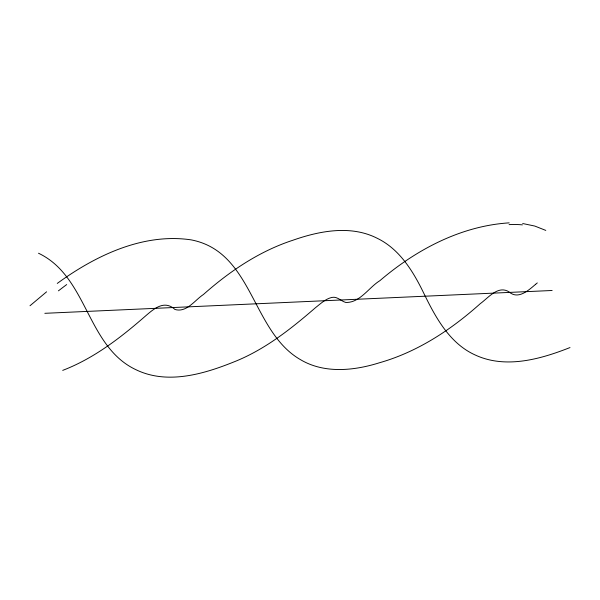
<?xml version="1.0" encoding="UTF-8"?>
<svg xmlns="http://www.w3.org/2000/svg" width="600" height="600" viewBox="0 0 600 600"><rect width="100%" height="100%" fill="white"/><g stroke="black" fill="none" stroke-linecap="round" stroke-linejoin="round"><path stroke-width="0.9" d="M30 305.745L46.59 291.817M537.293 282.923L535.86 284.108M535.658 284.272C528.6 290.235 518.183 300.022 508.995 291.855C498.082 285.045 488.452 297.75 480.255 303.675C451.013 329.835 417.465 351.968 379.403 362.775C354.097 370.733 324.42 373.837 300.653 359.752C251.483 331.68 253.163 251.7 191.032 239.85C142.868 232.763 95.43 255.667 57.262 283.418M62.707 370.38C93.66 358.493 120.172 338.077 144.945 316.485C153.683 308.947 164.123 299.505 174.975 309.472C186.578 312.938 194.88 300.06 203.43 294.502C229.665 271.245 259.335 251.212 292.89 240.24C319.515 230.888 350.745 224.858 377.123 238.23C399.18 248.858 412.702 270.608 423.097 291.84C434.993 316.275 448.95 342.99 474.885 354.847C505.32 369.18 540.398 359.257 570 347.558M44.843 313.312L552.135 290.49M509.183 222.862C461.025 225.862 416.048 249.743 379.875 280.68C368.827 287.377 360.03 302.895 345.78 302.46C340.995 301.132 337.215 296.175 331.808 297.435C325.418 298.98 320.52 303.743 315.48 307.688C290.655 329.197 264.42 349.942 233.55 362.07C203.257 374.235 167.115 384.81 135.968 369.712C86.573 346.478 87.795 276.63 38.505 253.23M522.69 223.522L534.81 226.065L545.798 230.407M58.44 290.843A100.642 18.66 -34.4 0 1 66.683 284.572M509.1 224.618A100.642 90.81 -50 0 1 522.442 224.865"/></g></svg>
